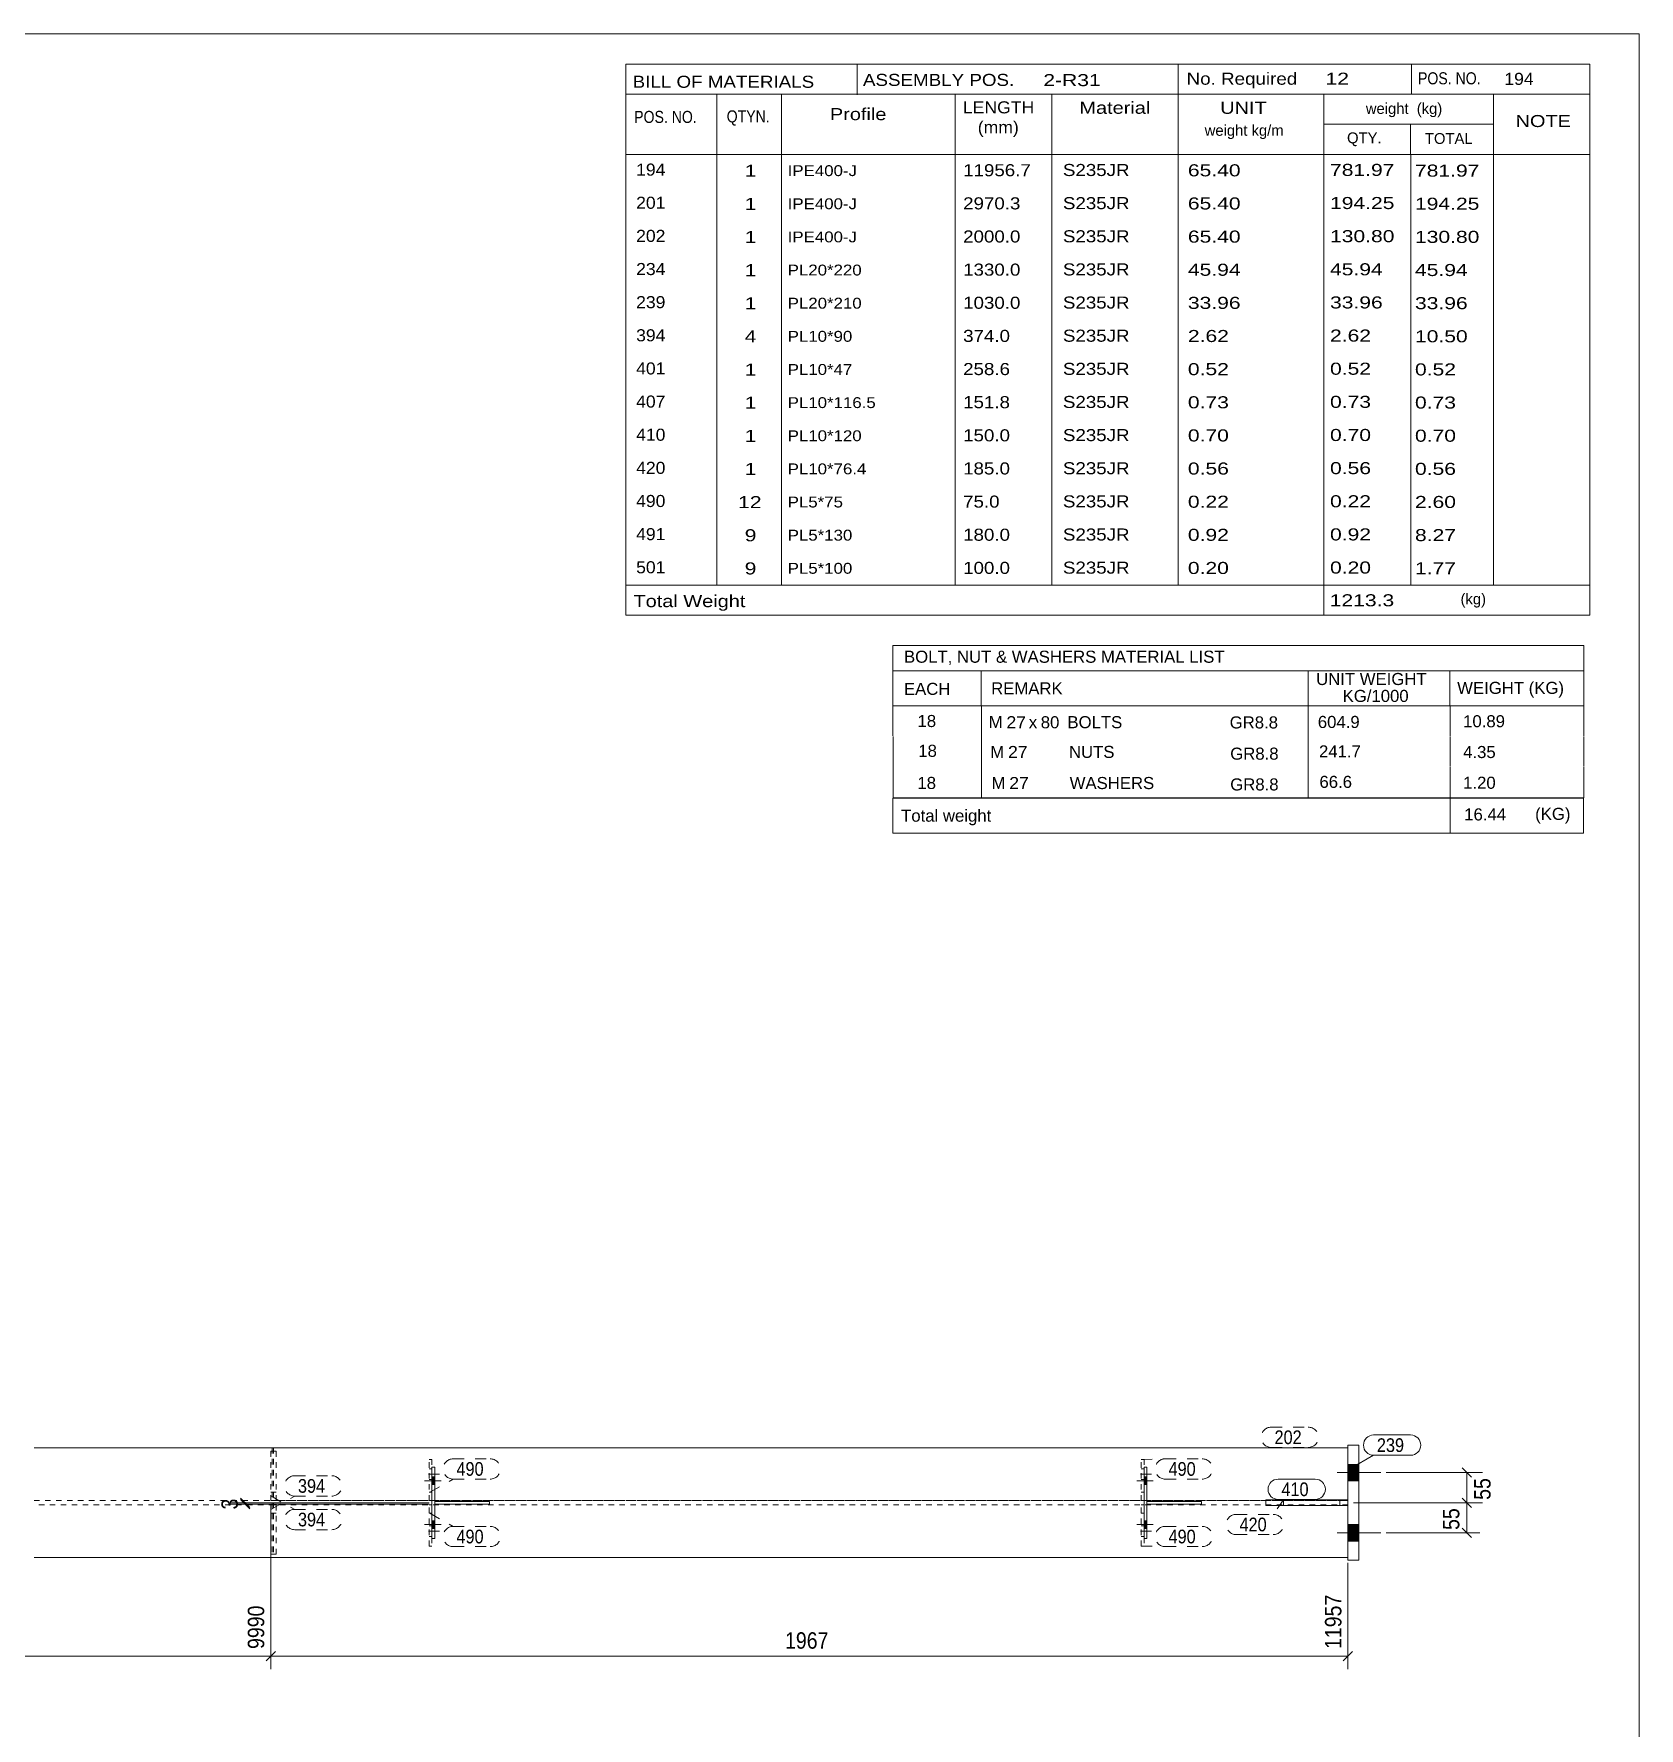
# Model space of a CAD drawing. Header units: millimetres. Extents: x 2 to 1174, y 1 to 825.
# Drawn here: x 880.9 to 1174, y 515.7 to 825 of the extents above; entities that cross this region are included whole.
import ezdxf

# ---------------------------------------------------------------- set-up
doc = ezdxf.new("R2010")
doc.units = ezdxf.units.MM
for name, pattern in [('XKITLINE00', [0]), ('XKITLINE01', [4, 1, -1, 1, -1]), ('XKITLINE02', [4, 2, -2])]:
    doc.linetypes.add(name, pattern=pattern)
for name, color, linetype, lineweight in [('Bolt', 3, 'Continuous', 0), ('Dimensions', 7, 'Continuous', 0), ('DrawingSheet', 5, 'Continuous', 0), ('OtherObjectType', 7, 'Continuous', 0), ('Part', 2, 'Continuous', 0), ('PartMark', 7, 'Continuous', 0)]:
    doc.layers.add(name, color=color, linetype=linetype, lineweight=lineweight)
doc.styles.add('ARIAL', font='ARIAL.TTF')
doc.styles.add('ARIAL_NARROW', font='ARIALN.TTF')

# ---------------------------------------------------------------- blocks, each defined once
blk = doc.blocks.new('*A77')
at = {"layer": 'Bolt', "color": 3, "linetype": 'XKITLINE02', "lineweight": 0}
for p, q in [((954.97, 551.63), (951.97, 551.63)), ((953.62, 552.61), (953.12, 552.61)), ((953.62, 550.65), (953.12, 550.65))]:
    blk.add_line(p, q, dxfattribs=at)
blk = doc.blocks.new('*A78')
at = {"layer": 'Bolt', "color": 3, "linetype": 'XKITLINE02', "lineweight": 0}
for p, q in [((1083.62, 563.01), (1083.12, 563.01)), ((1084.97, 562.03), (1081.97, 562.03)), ((1083.62, 561.05), (1083.12, 561.05))]:
    blk.add_line(p, q, dxfattribs=at)
blk = doc.blocks.new('*A79')
at = {"layer": 'Bolt'}
for points in [[(1083.62, 561.53), (1084.12, 561.53), (1084.12, 560.13), (1083.62, 560.13)], [(1083.62, 561.53), (1084.12, 561.53), (1084.12, 560.13), (1083.62, 560.13)], [(1083.62, 553.53), (1084.12, 553.53), (1084.12, 552.13), (1083.62, 552.13)], [(1083.62, 553.53), (1084.12, 553.53), (1084.12, 552.13), (1083.62, 552.13)]]:
    blk.add_hatch(color=3, dxfattribs=at).paths.add_polyline_path(points, flags=17)
at = {"layer": 'Bolt', "color": 3, "linetype": 'XKITLINE00', "lineweight": 0}
for p, q in [((1085.28, 560.83), (1082.28, 560.83)), ((1085.28, 560.83), (1082.28, 560.83)), ((1084.12, 561.53), (1083.62, 561.53)), ((1084.12, 561.53), (1083.62, 561.53)), ((1084.12, 560.13), (1083.62, 560.13)), ((1084.12, 560.13), (1083.62, 560.13)), ((1085.28, 552.83), (1082.28, 552.83)), ((1085.28, 552.83), (1082.28, 552.83)), ((1084.12, 553.53), (1083.62, 553.53)), ((1084.12, 553.53), (1083.62, 553.53)), ((1084.12, 552.13), (1083.62, 552.13)), ((1084.12, 552.13), (1083.62, 552.13))]:
    blk.add_line(p, q, dxfattribs=at)
blk = doc.blocks.new('*A80')
at = {"layer": 'Bolt', "color": 3, "linetype": 'XKITLINE02', "lineweight": 0}
for p, q in [((1084.97, 551.63), (1081.97, 551.63)), ((1083.62, 552.61), (1083.12, 552.61)), ((1083.62, 550.65), (1083.12, 550.65))]:
    blk.add_line(p, q, dxfattribs=at)
blk = doc.blocks.new('*A82')
at = {"layer": 'Part', "color": 2, "linetype": 'XKITLINE00', "lineweight": 0}
for p, q in [((1120.85, 566.83), (880.99, 566.83)), ((1120.85, 546.83), (880.99, 546.83))]:
    blk.add_line(p, q, dxfattribs=at)
at = {"layer": 'Part', "color": 7, "linetype": 'XKITLINE01', "lineweight": 0}
for p, q in [((1120.85, 566.83), (1120.85, 546.83)), ((880.99, 557.23), (1120.85, 557.23)), ((1120.85, 556.43), (880.99, 556.43))]:
    blk.add_line(p, q, dxfattribs=at)
blk = doc.blocks.new('*A83')
at = {"layer": 'Part', "color": 2, "linetype": 'XKITLINE00', "lineweight": 0}
for p, q in [((1120.85, 557.33), (1105.85, 557.33)), ((1105.85, 557.33), (1105.85, 556.33)), ((1120.85, 556.33), (1120.85, 557.33)), ((1120.85, 556.33), (1105.85, 556.33))]:
    blk.add_line(p, q, dxfattribs=at)
at = {"layer": 'Part', "color": 7, "linetype": 'XKITLINE01', "lineweight": 0}
blk.add_line((1119.35, 556.33), (1119.35, 557.33), dxfattribs=at)
blk = doc.blocks.new('*A84')
at = {"layer": 'Part', "color": 2, "linetype": 'XKITLINE00', "lineweight": 0}
for p, q in [((1120.85, 567.33), (1122.85, 567.33)), ((1120.85, 546.33), (1120.85, 567.33)), ((1122.85, 567.33), (1122.85, 546.33)), ((1122.85, 546.33), (1120.85, 546.33))]:
    blk.add_line(p, q, dxfattribs=at)
blk = doc.blocks.new('*A85')
at = {"layer": 'Part', "color": 7, "linetype": 'XKITLINE01', "lineweight": 0}
for p, q in [((1109.07, 556.33), (1109.07, 557.33)), ((1109.07, 557.33), (1120.85, 557.33)), ((1120.85, 556.33), (1120.85, 557.33)), ((1120.85, 557.33), (1120.85, 556.33)), ((1109.07, 556.33), (1120.85, 556.33))]:
    blk.add_line(p, q, dxfattribs=at)
blk = doc.blocks.new('*A109')
at = {"layer": 'Part', "color": 2, "linetype": 'XKITLINE00', "lineweight": 0}
for p, q in [((954.12, 557.08), (964.12, 557.08)), ((964.12, 556.58), (964.12, 557.08)), ((964.12, 556.58), (954.12, 556.58))]:
    blk.add_line(p, q, dxfattribs=at)
at = {"layer": 'Part', "color": 7, "linetype": 'XKITLINE01', "lineweight": 0}
blk.add_line((954.12, 556.58), (954.12, 557.08), dxfattribs=at)
blk.add_line((954.12, 556.58), (954.12, 557.08), dxfattribs=at)
blk = doc.blocks.new('*A110')
at = {"layer": 'Part', "color": 7, "linetype": 'XKITLINE01', "lineweight": 0}
for p, q in [((953.12, 557.23), (953.12, 564.73)), ((953.12, 564.73), (953.62, 564.73)), ((953.62, 564.73), (953.62, 557.23)), ((953.12, 558.73), (953.62, 558.73)), ((953.62, 557.23), (953.12, 557.23))]:
    blk.add_line(p, q, dxfattribs=at)
blk = doc.blocks.new('*A111')
at = {"layer": 'Part', "color": 2, "linetype": 'XKITLINE00', "lineweight": 0}
for p, q in [((953.62, 550.33), (953.62, 563.33)), ((953.62, 563.33), (954.12, 563.33)), ((954.12, 563.33), (954.12, 550.33)), ((954.12, 550.33), (953.62, 550.33))]:
    blk.add_line(p, q, dxfattribs=at)
blk = doc.blocks.new('*A112')
at = {"layer": 'Part', "color": 7, "linetype": 'XKITLINE01', "lineweight": 0}
for p, q in [((953.12, 548.93), (953.12, 556.43)), ((953.12, 556.43), (953.62, 556.43)), ((953.12, 554.93), (953.62, 554.93)), ((953.62, 556.43), (953.62, 548.93)), ((953.62, 548.93), (953.12, 548.93))]:
    blk.add_line(p, q, dxfattribs=at)
blk = doc.blocks.new('*A113')
at = {"layer": 'Part', "color": 2, "linetype": 'XKITLINE00', "lineweight": 0}
for p, q in [((1084.12, 557.08), (1094.12, 557.08)), ((1094.12, 556.58), (1094.12, 557.08)), ((1094.12, 556.58), (1084.12, 556.58))]:
    blk.add_line(p, q, dxfattribs=at)
at = {"layer": 'Part', "color": 7, "linetype": 'XKITLINE01', "lineweight": 0}
blk.add_line((1084.12, 556.58), (1084.12, 557.08), dxfattribs=at)
blk.add_line((1084.12, 556.58), (1084.12, 557.08), dxfattribs=at)
blk = doc.blocks.new('*A114')
at = {"layer": 'Part', "color": 7, "linetype": 'XKITLINE01', "lineweight": 0}
for p, q in [((1083.12, 557.23), (1083.12, 564.73)), ((1083.12, 564.73), (1083.62, 564.73)), ((1083.62, 564.73), (1083.62, 557.23)), ((1083.12, 558.73), (1083.62, 558.73)), ((1083.62, 557.23), (1083.12, 557.23))]:
    blk.add_line(p, q, dxfattribs=at)
blk = doc.blocks.new('*A115')
at = {"layer": 'Part', "color": 2, "linetype": 'XKITLINE00', "lineweight": 0}
for p, q in [((1083.62, 550.33), (1083.62, 563.33)), ((1083.62, 563.33), (1084.12, 563.33)), ((1084.12, 563.33), (1084.12, 550.33)), ((1084.12, 550.33), (1083.62, 550.33))]:
    blk.add_line(p, q, dxfattribs=at)
blk = doc.blocks.new('*A116')
at = {"layer": 'Part', "color": 7, "linetype": 'XKITLINE01', "lineweight": 0}
for p, q in [((1083.12, 548.93), (1083.12, 556.43)), ((1083.12, 556.43), (1083.62, 556.43)), ((1083.12, 554.93), (1083.62, 554.93)), ((1083.62, 556.43), (1083.62, 548.93)), ((1083.62, 548.93), (1083.12, 548.93))]:
    blk.add_line(p, q, dxfattribs=at)
blk = doc.blocks.new('*A120')
at = {"layer": 'Part', "color": 7, "linetype": 'XKITLINE01', "lineweight": 0}
for p, q in [((924.19, 556.43), (924.19, 547.43)), ((925.19, 556.43), (924.19, 556.43)), ((925.19, 554.93), (924.19, 554.93)), ((925.19, 547.43), (925.19, 556.43)), ((924.19, 547.43), (925.19, 547.43))]:
    blk.add_line(p, q, dxfattribs=at)
blk = doc.blocks.new('*A121')
at = {"layer": 'Part', "color": 7, "linetype": 'XKITLINE01', "lineweight": 0}
for p, q in [((924.19, 566.23), (924.19, 557.23)), ((925.19, 566.23), (924.19, 566.23)), ((925.19, 557.23), (925.19, 566.23)), ((925.19, 558.73), (924.19, 558.73)), ((924.19, 557.23), (925.19, 557.23))]:
    blk.add_line(p, q, dxfattribs=at)
blk = doc.blocks.new('*A122')
at = {"layer": 'Part', "color": 7, "linetype": 'XKITLINE01', "lineweight": 0}
for p, q in [((1120.85, 566.83), (924.44, 566.83)), ((924.44, 566.83), (924.44, 546.83)), ((924.68, 566.83), (924.68, 546.83)), ((1120.85, 546.83), (1120.85, 566.83)), ((1120.85, 557.23), (924.68, 557.23)), ((1119.39, 556.43), (1119.39, 557.23)), ((1120.85, 556.43), (924.68, 556.43)), ((924.44, 546.83), (1120.85, 546.83))]:
    blk.add_line(p, q, dxfattribs=at)
blk = doc.blocks.new('*A135')
at = {"layer": 'Bolt'}
for points in [[(1120.85, 563.83), (1122.85, 563.83), (1122.85, 560.83), (1120.85, 560.83)], [(1120.85, 563.83), (1122.85, 563.83), (1122.85, 560.83), (1120.85, 560.83)], [(1120.85, 563.83), (1122.85, 563.83), (1122.85, 560.83), (1120.85, 560.83)], [(1120.85, 563.83), (1122.85, 563.83), (1122.85, 560.83), (1120.85, 560.83)], [(1120.85, 563.83), (1122.85, 563.83), (1122.85, 560.83), (1120.85, 560.83)], [(1120.85, 563.83), (1122.85, 563.83), (1122.85, 560.83), (1120.85, 560.83)], [(1120.85, 563.83), (1122.85, 563.83), (1122.85, 560.83), (1120.85, 560.83)], [(1120.85, 563.83), (1122.85, 563.83), (1122.85, 560.83), (1120.85, 560.83)], [(1120.85, 552.83), (1122.85, 552.83), (1122.85, 549.83), (1120.85, 549.83)], [(1120.85, 552.83), (1122.85, 552.83), (1122.85, 549.83), (1120.85, 549.83)], [(1120.85, 552.83), (1122.85, 552.83), (1122.85, 549.83), (1120.85, 549.83)], [(1120.85, 552.83), (1122.85, 552.83), (1122.85, 549.83), (1120.85, 549.83)], [(1120.85, 552.83), (1122.85, 552.83), (1122.85, 549.83), (1120.85, 549.83)], [(1120.85, 552.83), (1122.85, 552.83), (1122.85, 549.83), (1120.85, 549.83)], [(1120.85, 552.83), (1122.85, 552.83), (1122.85, 549.83), (1120.85, 549.83)], [(1120.85, 552.83), (1122.85, 552.83), (1122.85, 549.83), (1120.85, 549.83)]]:
    blk.add_hatch(color=3, dxfattribs=at).paths.add_polyline_path(points, flags=17)
at = {"layer": 'Bolt', "color": 3, "linetype": 'XKITLINE00', "lineweight": 0}
for p, q in [((1120.85, 563.83), (1122.85, 563.83)), ((1120.85, 563.83), (1122.85, 563.83)), ((1120.85, 563.83), (1122.85, 563.83)), ((1120.85, 563.83), (1122.85, 563.83)), ((1120.85, 563.83), (1122.85, 563.83)), ((1120.85, 563.83), (1122.85, 563.83)), ((1120.85, 563.83), (1122.85, 563.83)), ((1120.85, 563.83), (1122.85, 563.83)), ((1118.85, 562.33), (1126.85, 562.33)), ((1118.85, 562.33), (1126.85, 562.33)), ((1118.85, 562.33), (1126.85, 562.33)), ((1118.85, 562.33), (1126.85, 562.33)), ((1118.85, 562.33), (1126.85, 562.33)), ((1118.85, 562.33), (1126.85, 562.33)), ((1118.85, 562.33), (1126.85, 562.33)), ((1118.85, 562.33), (1126.85, 562.33)), ((1120.85, 560.83), (1122.85, 560.83)), ((1120.85, 560.83), (1122.85, 560.83)), ((1120.85, 560.83), (1122.85, 560.83)), ((1120.85, 560.83), (1122.85, 560.83)), ((1120.85, 560.83), (1122.85, 560.83)), ((1120.85, 560.83), (1122.85, 560.83)), ((1120.85, 560.83), (1122.85, 560.83)), ((1120.85, 560.83), (1122.85, 560.83)), ((1118.85, 551.33), (1126.85, 551.33)), ((1118.85, 551.33), (1126.85, 551.33)), ((1118.85, 551.33), (1126.85, 551.33)), ((1118.85, 551.33), (1126.85, 551.33)), ((1118.85, 551.33), (1126.85, 551.33)), ((1118.85, 551.33), (1126.85, 551.33)), ((1118.85, 551.33), (1126.85, 551.33)), ((1118.85, 551.33), (1126.85, 551.33)), ((1120.85, 552.83), (1122.85, 552.83)), ((1120.85, 552.83), (1122.85, 552.83)), ((1120.85, 552.83), (1122.85, 552.83)), ((1120.85, 552.83), (1122.85, 552.83)), ((1120.85, 552.83), (1122.85, 552.83)), ((1120.85, 552.83), (1122.85, 552.83)), ((1120.85, 552.83), (1122.85, 552.83)), ((1120.85, 552.83), (1122.85, 552.83)), ((1120.85, 549.83), (1122.85, 549.83)), ((1120.85, 549.83), (1122.85, 549.83)), ((1120.85, 549.83), (1122.85, 549.83)), ((1120.85, 549.83), (1122.85, 549.83)), ((1120.85, 549.83), (1122.85, 549.83)), ((1120.85, 549.83), (1122.85, 549.83)), ((1120.85, 549.83), (1122.85, 549.83)), ((1120.85, 549.83), (1122.85, 549.83))]:
    blk.add_line(p, q, dxfattribs=at)
blk = doc.blocks.new('*A141')
at = {"layer": 'Bolt', "color": 3, "linetype": 'XKITLINE02', "lineweight": 0}
for p, q in [((953.62, 563.01), (953.12, 563.01)), ((954.97, 562.03), (951.97, 562.03)), ((953.62, 561.05), (953.12, 561.05))]:
    blk.add_line(p, q, dxfattribs=at)
blk = doc.blocks.new('*A142')
at = {"layer": 'Bolt'}
for points in [[(953.62, 561.53), (954.12, 561.53), (954.12, 560.13), (953.62, 560.13)], [(953.62, 561.53), (954.12, 561.53), (954.12, 560.13), (953.62, 560.13)], [(953.62, 553.53), (954.12, 553.53), (954.12, 552.13), (953.62, 552.13)], [(953.62, 553.53), (954.12, 553.53), (954.12, 552.13), (953.62, 552.13)]]:
    blk.add_hatch(color=3, dxfattribs=at).paths.add_polyline_path(points, flags=17)
at = {"layer": 'Bolt', "color": 3, "linetype": 'XKITLINE00', "lineweight": 0}
for p, q in [((955.28, 560.83), (952.28, 560.83)), ((955.28, 560.83), (952.28, 560.83)), ((954.12, 561.53), (953.62, 561.53)), ((954.12, 561.53), (953.62, 561.53)), ((954.12, 560.13), (953.62, 560.13)), ((954.12, 560.13), (953.62, 560.13)), ((955.28, 552.83), (952.28, 552.83)), ((955.28, 552.83), (952.28, 552.83)), ((954.12, 553.53), (953.62, 553.53)), ((954.12, 553.53), (953.62, 553.53)), ((954.12, 552.13), (953.62, 552.13)), ((954.12, 552.13), (953.62, 552.13))]:
    blk.add_line(p, q, dxfattribs=at)
blk = doc.blocks.new('*A197')
at = {"layer": 'DrawingSheet', "color": 5, "linetype": 'XKITLINE00', "lineweight": 0}
for p, q in [((1174, 825), (5, 825)), ((1174, 5), (1174, 825))]:
    blk.add_line(p, q, dxfattribs=at)
blk = doc.blocks.new('*A198')
at = {"layer": 'OtherObjectType', "color": 7, "linetype": 'XKITLINE00', "lineweight": 0}
for p, q in [((1037.76, 713.35), (1037.75, 702.35)), ((1037.76, 713.35), (1163.88, 713.35)), ((1163.88, 713.35), (1163.88, 702.35)), ((1037.75, 708.7), (1163.88, 708.7)), ((1053.87, 708.71), (1053.87, 702.35)), ((1113.57, 708.71), (1113.57, 702.35)), ((1139.47, 708.69), (1139.47, 702.35)), ((1037.76, 702.32), (1037.76, 696.82)), ((1037.77, 702.35), (1163.88, 702.35)), ((1053.92, 702.35), (1053.92, 696.73)), ((1113.57, 702.35), (1113.57, 696.73)), ((1139.5, 702.35), (1139.5, 696.85)), ((1163.88, 702.35), (1163.88, 696.85)), ((1037.79, 696.73), (1037.79, 691.12)), ((1053.95, 696.73), (1053.95, 691.11)), ((1113.57, 696.73), (1113.57, 691.11)), ((1139.5, 696.73), (1139.5, 691.23)), ((1163.88, 696.73), (1163.88, 691.23)), ((1037.79, 691.1), (1037.79, 685.53)), ((1053.95, 691.11), (1053.95, 685.49)), ((1113.57, 691.11), (1113.57, 685.49)), ((1139.5, 691.11), (1139.5, 685.5)), ((1163.88, 691.11), (1163.88, 685.5)), ((1163.88, 685.5), (1037.75, 685.53)), ((1037.78, 685.49), (1037.78, 679.09)), ((1037.85, 685.49), (1163.87, 685.49)), ((1139.5, 685.46), (1139.5, 679.04)), ((1163.87, 685.46), (1163.87, 679.05)), ((1037.77, 679.05), (1163.87, 679.05))]:
    blk.add_line(p, q, dxfattribs=at)
at = {"layer": 'OtherObjectType', "color": 7, "style": 'ARIAL_NARROW'}
for s, width, p in [('BOLT, NUT & WASHERS MATERIAL LIST', 1.211571, (1039.79, 710.19)), ('UNIT WEIGHT', 1.211571, (1115.03, 706.12)), ('EACH', 1.211571, (1039.78, 704.32)), ('REMARK', 1.211571, (1055.7, 704.41)), (' KG/1000', 1.211571, (1119.02, 703.03)), ('WEIGHT (KG)', 1.211571, (1140.78, 704.5)), ('18', 1.211571, (1042.26, 698.45)), ('M', 1.211571, (1055.26, 698.25)), ('27', 1.275, (1058.5, 698.23)), ('x', 1.211571, (1062.58, 698.23)), ('80', 1.211571, (1064.76, 698.22)), ('BOLTS', 1.211571, (1069.63, 698.24)), ('GR8.8', 1.211571, (1099.25, 698.19)), ('604.9', 1.211571, (1115.34, 698.28)), ('10.89', 1.211571, (1141.87, 698.41)), ('18', 1.211571, (1042.4, 693.01)), ('M', 1.211571, (1055.54, 692.81)), ('27', 1.275, (1058.78, 692.79)), ('NUTS', 1.211571, (1069.91, 692.81)), ('GR8.8', 1.211571, (1099.35, 692.49)), ('241.7', 1.211571, (1115.56, 692.9)), ('4.35', 1.211571, (1141.87, 692.79)), ('18', 1.211571, (1042.24, 687.14)), ('M', 1.211571, (1055.76, 687.14)), ('27', 1.275, (1059, 687.12)), ('WASHERS', 1.211571, (1070.04, 687.13)), ('GR8.8', 1.211571, (1099.35, 686.87)), ('66.6', 1.211571, (1115.64, 687.34)), ('1.20', 1.211571, (1141.87, 687.18)), ('16.44', 1.211571, (1142.07, 681.4)), ('(KG)', 1.211571, (1155.02, 681.5)), ('Total weight', 1.211571, (1039.26, 681.17))]:
    blk.add_text(s, height=2.2, dxfattribs=dict(at, width=width)).set_placement(p)
blk = doc.blocks.new('*A203')
at = {"layer": 'OtherObjectType', "color": 7, "linetype": 'XKITLINE00', "lineweight": 0}
for p, q in [((988.98, 819.5), (1164.98, 819.5)), ((988.98, 819.5), (988.98, 808.5)), ((1031.26, 819.42), (1031.26, 813.87)), ((1089.85, 814), (1089.85, 819.5)), ((1132.43, 813.96), (1132.43, 819.42)), ((1164.98, 814), (1164.98, 819.5)), ((988.98, 814), (1164.98, 814)), ((1005.64, 814), (1005.64, 803)), ((1017.4, 813.98), (1017.4, 803.03)), ((1049.12, 813.99), (1049.13, 803)), ((1066.78, 813.98), (1066.78, 803)), ((1089.85, 813.98), (1089.85, 803)), ((1116.43, 814), (1116.43, 803)), ((1147.42, 814), (1147.42, 803)), ((1164.98, 814), (1164.98, 808.5)), ((988.98, 808.5), (988.98, 803)), ((1116.45, 808.52), (1147.45, 808.52)), ((1132.28, 808.52), (1132.28, 803)), ((1164.98, 808.5), (1164.98, 803)), ((988.98, 803), (1164.98, 803)), ((988.98, 803), (988.98, 796.95)), ((1005.63, 803), (1005.63, 796.95)), ((1017.44, 802.99), (1017.44, 796.95)), ((1049.12, 803), (1049.11, 796.95)), ((1066.79, 803), (1066.79, 796.95)), ((1089.87, 803), (1089.87, 796.95)), ((1116.44, 803), (1116.44, 796.95)), ((1132.33, 802.95), (1132.33, 796.95)), ((1147.43, 803), (1147.43, 796.95)), ((1164.98, 803), (1164.98, 796.95)), ((988.98, 796.95), (988.98, 790.9)), ((1005.63, 796.95), (1005.63, 790.9)), ((1017.44, 796.94), (1017.44, 790.9)), ((1049.12, 796.95), (1049.11, 790.9)), ((1066.79, 796.95), (1066.79, 790.9)), ((1089.87, 796.95), (1089.87, 790.9)), ((1116.44, 796.95), (1116.44, 790.9)), ((1132.33, 796.9), (1132.33, 790.9)), ((1147.43, 796.95), (1147.43, 790.9)), ((1164.98, 796.95), (1164.98, 790.9)), ((988.98, 790.9), (988.98, 784.85)), ((1005.63, 790.9), (1005.63, 784.85)), ((1017.44, 790.89), (1017.44, 784.85)), ((1049.12, 790.9), (1049.11, 784.85)), ((1066.79, 790.9), (1066.79, 784.85)), ((1089.87, 790.9), (1089.87, 784.85)), ((1116.44, 790.9), (1116.44, 784.85)), ((1132.33, 790.85), (1132.33, 784.85)), ((1147.43, 790.9), (1147.43, 784.85)), ((1164.98, 790.9), (1164.98, 784.85)), ((988.98, 784.85), (988.98, 778.8)), ((1005.63, 784.85), (1005.63, 778.8)), ((1017.44, 784.84), (1017.44, 778.8)), ((1049.12, 784.85), (1049.11, 778.8)), ((1066.79, 784.85), (1066.79, 778.8)), ((1089.87, 784.85), (1089.87, 778.8)), ((1116.44, 784.85), (1116.44, 778.8)), ((1132.33, 784.8), (1132.33, 778.8)), ((1147.43, 784.85), (1147.43, 778.8)), ((1164.98, 784.85), (1164.98, 778.8)), ((988.98, 778.8), (988.98, 772.75)), ((1005.63, 778.8), (1005.63, 772.75)), ((1017.44, 778.79), (1017.44, 772.75)), ((1049.12, 778.8), (1049.11, 772.75)), ((1066.79, 778.8), (1066.79, 772.75)), ((1089.87, 778.8), (1089.87, 772.75)), ((1116.44, 778.8), (1116.44, 772.75)), ((1132.33, 778.75), (1132.33, 772.75)), ((1147.43, 778.8), (1147.43, 772.75)), ((1164.98, 778.8), (1164.98, 772.75)), ((988.98, 772.75), (988.98, 766.7)), ((1005.63, 772.75), (1005.63, 766.7)), ((1017.44, 772.74), (1017.44, 766.7)), ((1049.12, 772.75), (1049.11, 766.7)), ((1066.79, 772.75), (1066.79, 766.7)), ((1089.87, 772.75), (1089.87, 766.7)), ((1116.44, 772.75), (1116.44, 766.7)), ((1132.33, 772.7), (1132.33, 766.7)), ((1147.43, 772.75), (1147.43, 766.7)), ((1164.98, 772.75), (1164.98, 766.7)), ((988.98, 766.7), (988.98, 760.65)), ((1005.63, 766.7), (1005.63, 760.65)), ((1017.44, 766.69), (1017.44, 760.65)), ((1049.12, 766.7), (1049.11, 760.65)), ((1066.79, 766.7), (1066.79, 760.65)), ((1089.87, 766.7), (1089.87, 760.65)), ((1116.44, 766.7), (1116.44, 760.65)), ((1132.33, 766.65), (1132.33, 760.65)), ((1147.43, 766.7), (1147.43, 760.65)), ((1164.98, 766.7), (1164.98, 760.65)), ((988.98, 760.65), (988.98, 754.6)), ((1005.63, 760.65), (1005.63, 754.6)), ((1017.44, 760.64), (1017.44, 754.6)), ((1049.12, 760.65), (1049.11, 754.6)), ((1066.79, 760.65), (1066.79, 754.6)), ((1089.87, 760.65), (1089.87, 754.6)), ((1116.44, 760.65), (1116.44, 754.6)), ((1132.33, 760.6), (1132.33, 754.6)), ((1147.43, 760.65), (1147.43, 754.6)), ((1164.98, 760.65), (1164.98, 754.6)), ((988.98, 754.6), (988.98, 748.55)), ((1005.63, 754.6), (1005.63, 748.55)), ((1017.44, 754.59), (1017.44, 748.55)), ((1049.12, 754.6), (1049.11, 748.55)), ((1066.79, 754.6), (1066.79, 748.55)), ((1089.87, 754.6), (1089.87, 748.55)), ((1116.44, 754.6), (1116.44, 748.55)), ((1132.33, 754.55), (1132.33, 748.55)), ((1147.43, 754.6), (1147.43, 748.55)), ((1164.98, 754.6), (1164.98, 748.55)), ((988.98, 748.55), (988.98, 742.5)), ((1005.63, 748.55), (1005.63, 742.5)), ((1066.79, 748.55), (1066.79, 742.5)), ((1089.87, 748.55), (1089.87, 742.5)), ((1116.44, 748.55), (1116.44, 742.5)), ((1147.43, 748.55), (1147.43, 742.5)), ((1164.98, 748.55), (1164.98, 742.5)), ((1017.44, 748.54), (1017.44, 742.5)), ((1049.12, 748.55), (1049.11, 742.5)), ((1132.33, 748.5), (1132.33, 742.5)), ((988.98, 742.5), (988.98, 736.45)), ((1005.63, 742.5), (1005.63, 736.45)), ((1017.44, 742.49), (1017.44, 736.45)), ((1049.12, 742.5), (1049.11, 736.45)), ((1066.79, 742.5), (1066.79, 736.45)), ((1089.87, 742.5), (1089.87, 736.45)), ((1116.44, 742.5), (1116.44, 736.45)), ((1132.33, 742.45), (1132.33, 736.45)), ((1147.43, 742.5), (1147.43, 736.45)), ((1164.98, 742.5), (1164.98, 736.45)), ((988.98, 736.45), (988.98, 730.4)), ((1005.63, 736.45), (1005.63, 730.4)), ((1017.44, 736.44), (1017.44, 730.4)), ((1049.12, 736.45), (1049.11, 730.4)), ((1066.79, 736.45), (1066.79, 730.4)), ((1089.87, 736.45), (1089.87, 730.4)), ((1116.44, 736.45), (1116.44, 730.4)), ((1132.33, 736.4), (1132.33, 730.4)), ((1147.43, 736.45), (1147.43, 730.4)), ((1164.98, 736.45), (1164.98, 730.4)), ((988.98, 730.4), (988.98, 724.35)), ((1005.63, 730.4), (1005.63, 724.35)), ((1017.44, 730.39), (1017.44, 724.35)), ((1049.12, 730.4), (1049.11, 724.35)), ((1066.79, 730.4), (1066.79, 724.35)), ((1089.87, 730.4), (1089.87, 724.35)), ((1116.44, 730.4), (1116.44, 724.35)), ((1132.33, 730.35), (1132.33, 724.35)), ((1147.43, 730.4), (1147.43, 724.35)), ((1164.98, 730.4), (1164.98, 724.35)), ((988.98, 724.35), (1164.98, 724.35)), ((988.98, 724.35), (988.98, 718.85)), ((1116.44, 724.35), (1116.44, 718.85)), ((1164.98, 724.35), (1164.98, 718.85)), ((988.98, 718.85), (1164.98, 718.85))]:
    blk.add_line(p, q, dxfattribs=at)
at = {"layer": 'OtherObjectType', "color": 7, "style": 'ARIAL_NARROW'}
for s, height, width, p in [('BILL OF MATERIALS', 2.2, 1.36, (990.25, 815.16)), ('ASSEMBLY POS.', 2.2, 1.36, (1032.3, 815.5)), ('2-R31', 2.2, 1.525501, (1065.23, 815.46)), ('No. Required', 2.2, 1.36, (1091.39, 815.72)), ('12', 2.2, 1.525501, (1116.75, 815.72)), ('POS. NO.', 2.2, 1.02, (1133.63, 815.79)), ('194', 2.2, 1.270501, (1149.4, 815.69)), ('POS. NO.', 2.2, 1.02, (990.53, 808.74)), ('QTYN.', 2.2, 1.02, (1007.42, 808.84)), ('Profile', 2.2, 1.445, (1026.26, 809.25)), ('LENGTH', 2.2, 1.275, (1050.54, 810.49)), ('Material', 2.2, 1.445, (1071.81, 810.41)), ('UNIT', 2.2, 1.445, (1097.52, 810.4)), ('weight  (kg)', 1.98, 1.19, (1124.11, 810.39)), ('(mm)', 2.2, 1.275, (1053.26, 806.86)), ('weight kg/m', 1.98, 1.19, (1094.69, 806.4)), ('NOTE', 2.2, 1.445, (1151.44, 807.99)), ('QTY.', 1.98, 1.19, (1120.68, 805.03)), ('TOTAL', 1.98, 1.19, (1134.9, 804.91)), ('194', 2.2, 1.270501, (990.89, 799.12)), ('11956.7', 2.2, 1.355501, (1050.59, 799.01)), ('S235JR', 2.2, 1.355501, (1068.81, 799.05)), ('65.40', 2.2, 1.525501, (1091.62, 798.99)), ('781.97', 2.2, 1.525501, (1117.57, 799.07)), ('781.97', 2.2, 1.525501, (1133.08, 798.94)), ('1', 2.2, 1.525501, (1010.71, 798.91)), ('IPE400-J', 1.98, 1.355501, (1018.56, 799.04)), ('201', 2.2, 1.270501, (990.89, 793.07)), ('1', 2.2, 1.525501, (1010.71, 792.86)), ('IPE400-J', 1.98, 1.355501, (1018.56, 792.99)), ('2970.3', 2.2, 1.355501, (1050.59, 792.96)), ('S235JR', 2.2, 1.355501, (1068.81, 793)), ('65.40', 2.2, 1.525501, (1091.62, 792.94)), ('194.25', 2.2, 1.525501, (1117.57, 793.02)), ('194.25', 2.2, 1.525501, (1133.08, 792.89)), ('202', 2.2, 1.270501, (990.89, 787.02)), ('1', 2.2, 1.525501, (1010.71, 786.81)), ('IPE400-J', 1.98, 1.355501, (1018.56, 786.94)), ('2000.0', 2.2, 1.355501, (1050.59, 786.91)), ('S235JR', 2.2, 1.355501, (1068.81, 786.95)), ('65.40', 2.2, 1.525501, (1091.62, 786.89)), ('130.80', 2.2, 1.525501, (1117.57, 786.97)), ('130.80', 2.2, 1.525501, (1133.08, 786.84)), ('234', 2.2, 1.270501, (990.89, 780.97)), ('1', 2.2, 1.525501, (1010.71, 780.76)), ('PL20*220', 1.98, 1.355501, (1018.56, 780.89)), ('1330.0', 2.2, 1.355501, (1050.59, 780.86)), ('S235JR', 2.2, 1.355501, (1068.81, 780.9)), ('45.94', 2.2, 1.525501, (1091.62, 780.84)), ('45.94', 2.2, 1.525501, (1117.57, 780.92)), ('45.94', 2.2, 1.525501, (1133.08, 780.79)), ('239', 2.2, 1.270501, (990.89, 774.92)), ('1', 2.2, 1.525501, (1010.71, 774.71)), ('PL20*210', 1.98, 1.355501, (1018.56, 774.84)), ('1030.0', 2.2, 1.355501, (1050.59, 774.81)), ('S235JR', 2.2, 1.355501, (1068.81, 774.85)), ('33.96', 2.2, 1.525501, (1091.62, 774.79)), ('33.96', 2.2, 1.525501, (1117.57, 774.87)), ('33.96', 2.2, 1.525501, (1133.08, 774.74)), ('394', 2.2, 1.270501, (990.89, 768.87)), ('4', 2.2, 1.525501, (1010.71, 768.66)), ('PL10*90', 1.98, 1.355501, (1018.56, 768.79)), ('374.0', 2.2, 1.355501, (1050.59, 768.76)), ('S235JR', 2.2, 1.355501, (1068.81, 768.8)), ('2.62', 2.2, 1.525501, (1091.62, 768.74)), ('2.62', 2.2, 1.525501, (1117.57, 768.82)), ('10.50', 2.2, 1.525501, (1133.08, 768.69)), ('401', 2.2, 1.270501, (990.89, 762.82)), ('1', 2.2, 1.525501, (1010.71, 762.61)), ('PL10*47', 1.98, 1.355501, (1018.56, 762.74)), ('258.6', 2.2, 1.355501, (1050.59, 762.71)), ('S235JR', 2.2, 1.355501, (1068.81, 762.75)), ('0.52', 2.2, 1.525501, (1091.62, 762.69)), ('0.52', 2.2, 1.525501, (1117.57, 762.77)), ('0.52', 2.2, 1.525501, (1133.08, 762.64)), ('407', 2.2, 1.270501, (990.89, 756.77)), ('1', 2.2, 1.525501, (1010.71, 756.56)), ('PL10*116.5', 1.98, 1.355501, (1018.56, 756.69)), ('151.8', 2.2, 1.355501, (1050.59, 756.66)), ('S235JR', 2.2, 1.355501, (1068.81, 756.7)), ('0.73', 2.2, 1.525501, (1091.62, 756.64)), ('0.73', 2.2, 1.525501, (1117.57, 756.72)), ('0.73', 2.2, 1.525501, (1133.08, 756.59)), ('410', 2.2, 1.270501, (990.89, 750.72)), ('1', 2.2, 1.525501, (1010.71, 750.51)), ('PL10*120', 1.98, 1.355501, (1018.56, 750.64)), ('150.0', 2.2, 1.355501, (1050.59, 750.61)), ('S235JR', 2.2, 1.355501, (1068.81, 750.65)), ('0.70', 2.2, 1.525501, (1091.62, 750.59)), ('0.70', 2.2, 1.525501, (1117.57, 750.67)), ('0.70', 2.2, 1.525501, (1133.08, 750.54)), ('420', 2.2, 1.270501, (990.89, 744.67)), ('1', 2.2, 1.525501, (1010.71, 744.46)), ('PL10*76.4', 1.98, 1.355501, (1018.56, 744.59)), ('185.0', 2.2, 1.355501, (1050.59, 744.56)), ('S235JR', 2.2, 1.355501, (1068.81, 744.6)), ('0.56', 2.2, 1.525501, (1091.62, 744.54)), ('0.56', 2.2, 1.525501, (1117.57, 744.62)), ('0.56', 2.2, 1.525501, (1133.08, 744.49)), ('490', 2.2, 1.270501, (990.89, 738.62)), ('12', 2.2, 1.525501, (1009.51, 738.41)), ('PL5*75', 1.98, 1.355501, (1018.56, 738.54)), ('75.0', 2.2, 1.355501, (1050.59, 738.51)), ('S235JR', 2.2, 1.355501, (1068.81, 738.55)), ('0.22', 2.2, 1.525501, (1091.62, 738.49)), ('0.22', 2.2, 1.525501, (1117.57, 738.57)), ('2.60', 2.2, 1.525501, (1133.08, 738.44)), ('491', 2.2, 1.270501, (990.89, 732.57)), ('9', 2.2, 1.525501, (1010.71, 732.36)), ('PL5*130', 1.98, 1.355501, (1018.56, 732.49)), ('180.0', 2.2, 1.355501, (1050.59, 732.46)), ('S235JR', 2.2, 1.355501, (1068.81, 732.5)), ('0.92', 2.2, 1.525501, (1091.62, 732.44)), ('0.92', 2.2, 1.525501, (1117.57, 732.52)), ('8.27', 2.2, 1.525501, (1133.08, 732.39)), ('501', 2.2, 1.270501, (990.89, 726.52)), ('9', 2.2, 1.525501, (1010.71, 726.31)), ('PL5*100', 1.98, 1.355501, (1018.56, 726.44)), ('100.0', 2.2, 1.355501, (1050.59, 726.41)), ('S235JR', 2.2, 1.355501, (1068.81, 726.45)), ('0.20', 2.2, 1.525501, (1091.62, 726.39)), ('0.20', 2.2, 1.525501, (1117.57, 726.47)), ('1.77', 2.2, 1.525501, (1133.08, 726.34)), ('Total Weight', 2.2, 1.445, (990.4, 720.34)), ('1213.3', 2.2, 1.525501, (1117.52, 720.49)), ('(kg)', 1.98, 1.19, (1141.4, 720.86))]:
    blk.add_text(s, height=height, dxfattribs=dict(at, width=width)).set_placement(p)
blk = doc.blocks.new('*A286')
at = {"layer": 'Dimensions', "color": 7, "linetype": 'XKITLINE00', "lineweight": 0}
for p, q in [((397.22, 556.23), (397.22, 526.43)), ((924.19, 556.23), (924.19, 526.43)), ((398.07, 529.68), (396.38, 527.98)), ((925.04, 529.68), (923.34, 527.98)), ((397.22, 528.83), (924.19, 528.83))]:
    blk.add_line(p, q, dxfattribs=at)
at = {"layer": 'Dimensions', "color": 3}
for p in [(397.22, 528.83), (924.19, 528.83)]:
    blk.add_point(p, dxfattribs=at)
at = {"layer": 'Dimensions', "color": 3, "style": 'ARIAL', "width": 0.85}
blk.add_text('9990', height=3, rotation=90.0002, dxfattribs=at).set_placement((922.99, 530.13))
blk.add_text('6580', height=3, dxfattribs=at).set_placement((656.26, 530.18))
blk = doc.blocks.new('*A307')
at = {"layer": 'Dimensions', "color": 7, "linetype": 'XKITLINE00', "lineweight": 0}
for p, q in [((1121.85, 556.83), (1144.93, 556.83)), ((1141.69, 557.68), (1143.38, 555.98)), ((1142.53, 551.33), (1142.53, 556.83)), ((1127.85, 551.33), (1144.93, 551.33)), ((1141.69, 552.18), (1143.38, 550.48))]:
    blk.add_line(p, q, dxfattribs=at)
at = {"layer": 'Dimensions', "color": 3}
for p in [(1142.53, 556.83), (1142.53, 551.33)]:
    blk.add_point(p, dxfattribs=at)
at = {"layer": 'Dimensions', "color": 3, "style": 'ARIAL', "width": 0.85}
blk.add_text('55', height=3, rotation=90.0002, dxfattribs=at).set_placement((1141.18, 551.86))
blk = doc.blocks.new('*A308')
at = {"layer": 'Dimensions', "color": 7, "linetype": 'XKITLINE00', "lineweight": 0}
for p, q in [((1141.69, 563.18), (1143.38, 561.48)), ((1127.85, 562.33), (1145.38, 562.33)), ((1142.53, 556.83), (1142.53, 562.33)), ((1121.85, 556.83), (1145.38, 556.83)), ((1141.69, 557.68), (1143.38, 555.98))]:
    blk.add_line(p, q, dxfattribs=at)
at = {"layer": 'Dimensions', "color": 3}
for p in [(1142.53, 562.33), (1142.53, 556.83)]:
    blk.add_point(p, dxfattribs=at)
at = {"layer": 'Dimensions', "color": 3, "style": 'ARIAL', "width": 0.85}
blk.add_text('55', height=3, rotation=90.0002, dxfattribs=at).set_placement((1146.88, 557.36))
blk = doc.blocks.new('*A312')
at = {"layer": 'Dimensions', "color": 7, "linetype": 'XKITLINE00', "lineweight": 0}
for p, q in [((953.12, 556.83), (916.67, 556.83)), ((918.67, 557.68), (920.37, 555.98)), ((918.67, 557.43), (920.37, 555.73)), ((919.52, 556.58), (919.52, 556.83)), ((953.12, 556.58), (916.67, 556.58))]:
    blk.add_line(p, q, dxfattribs=at)
at = {"layer": 'Dimensions', "color": 3}
for p in [(919.52, 556.83), (919.52, 556.58)]:
    blk.add_point(p, dxfattribs=at)
at = {"layer": 'Dimensions', "color": 3, "style": 'ARIAL', "width": 0.85}
blk.add_text('3', height=3, rotation=90.0002, dxfattribs=at).set_placement((918.17, 555.59))
blk = doc.blocks.new('*A313')
at = {"layer": 'Dimensions', "color": 7, "linetype": 'XKITLINE00', "lineweight": 0}
for p, q in [((924.19, 556.23), (924.19, 526.43)), ((1120.85, 545.83), (1120.85, 526.43)), ((925.04, 529.68), (923.34, 527.98)), ((1121.7, 529.68), (1120, 527.98)), ((924.19, 528.83), (1120.85, 528.83))]:
    blk.add_line(p, q, dxfattribs=at)
at = {"layer": 'Dimensions', "color": 3}
for p in [(924.19, 528.83), (1120.85, 528.83)]:
    blk.add_point(p, dxfattribs=at)
at = {"layer": 'Dimensions', "color": 3, "style": 'ARIAL', "width": 0.85}
blk.add_text('11957', height=3, rotation=90.0002, dxfattribs=at).set_placement((1119.65, 530.13))
blk.add_text('1967', height=3, dxfattribs=at).set_placement((1018.07, 530.18))
blk = doc.blocks.new('*A314')
at = {"layer": 'PartMark', "color": 7, "linetype": 'XKITLINE02', "lineweight": 0}
for p, q in [((1106.84, 570.63), (1113.6, 570.63)), ((1106.84, 566.93), (1113.6, 566.93))]:
    blk.add_line(p, q, dxfattribs=at)
for centre, start, end in [((1106.84, 568.78), 90, 270), ((1113.6, 568.78), 270, 90)]:
    blk.add_arc(centre, 1.85, start, end, dxfattribs=at)
at = {"layer": 'PartMark', "color": 3, "style": 'ARIAL', "width": 0.85}
blk.add_text('202', height=2.5, dxfattribs=at).set_placement((1107.44, 567.53))
blk = doc.blocks.new('*A315')
at = {"layer": 'PartMark', "color": 7, "linetype": 'XKITLINE02', "lineweight": 0}
for p, q in [((924.31, 558.01), (928.55, 555.61)), ((928.55, 555.61), (935.32, 555.61)), ((928.55, 551.91), (935.32, 551.91))]:
    blk.add_line(p, q, dxfattribs=at)
for centre, start, end in [((928.55, 553.76), 90, 270), ((935.32, 553.76), 270, 90)]:
    blk.add_arc(centre, 1.85, start, end, dxfattribs=at)
at = {"layer": 'PartMark', "color": 3, "style": 'ARIAL', "width": 0.85}
blk.add_text('394', height=2.5, dxfattribs=at).set_placement((929.15, 552.51))
blk = doc.blocks.new('*A316')
at = {"layer": 'PartMark', "color": 7, "linetype": 'XKITLINE02', "lineweight": 0}
for p, q in [((928.55, 561.75), (935.32, 561.75)), ((924.31, 555.66), (928.55, 558.05)), ((928.55, 558.05), (935.32, 558.05))]:
    blk.add_line(p, q, dxfattribs=at)
for centre, start, end in [((928.55, 559.9), 90, 270), ((935.32, 559.9), 270, 90)]:
    blk.add_arc(centre, 1.85, start, end, dxfattribs=at)
at = {"layer": 'PartMark', "color": 3, "style": 'ARIAL', "width": 0.85}
blk.add_text('394', height=2.5, dxfattribs=at).set_placement((929.15, 558.65))
blk = doc.blocks.new('*A317')
at = {"layer": 'PartMark', "color": 7, "linetype": 'XKITLINE02', "lineweight": 0}
for p, q in [((1087.49, 552.51), (1094.25, 552.51)), ((1083.12, 548.93), (1087.49, 548.81)), ((1087.49, 548.81), (1094.25, 548.81))]:
    blk.add_line(p, q, dxfattribs=at)
for centre, start, end in [((1087.49, 550.66), 90, 270), ((1094.25, 550.66), 270, 90)]:
    blk.add_arc(centre, 1.85, start, end, dxfattribs=at)
at = {"layer": 'PartMark', "color": 3, "style": 'ARIAL', "width": 0.85}
blk.add_text('490', height=2.5, dxfattribs=at).set_placement((1088.09, 549.41))
blk = doc.blocks.new('*A318')
at = {"layer": 'PartMark', "color": 7, "linetype": 'XKITLINE02', "lineweight": 0}
for p, q in [((1083.12, 564.73), (1087.49, 564.85)), ((1087.49, 564.85), (1094.25, 564.85)), ((1087.49, 561.15), (1094.25, 561.15))]:
    blk.add_line(p, q, dxfattribs=at)
for centre, start, end in [((1087.49, 563), 90, 270), ((1094.25, 563), 270, 90)]:
    blk.add_arc(centre, 1.85, start, end, dxfattribs=at)
at = {"layer": 'PartMark', "color": 3, "style": 'ARIAL', "width": 0.85}
blk.add_text('490', height=2.5, dxfattribs=at).set_placement((1088.09, 561.75))
blk = doc.blocks.new('*A319')
at = {"layer": 'PartMark', "color": 7, "linetype": 'XKITLINE02', "lineweight": 0}
for p, q in [((953.24, 554.9), (957.49, 552.51)), ((957.49, 552.51), (964.25, 552.51)), ((957.49, 548.81), (964.25, 548.81))]:
    blk.add_line(p, q, dxfattribs=at)
for centre, start, end in [((957.49, 550.66), 90, 270), ((964.25, 550.66), 270, 90)]:
    blk.add_arc(centre, 1.85, start, end, dxfattribs=at)
at = {"layer": 'PartMark', "color": 3, "style": 'ARIAL', "width": 0.85}
blk.add_text('490', height=2.5, dxfattribs=at).set_placement((958.09, 549.41))
blk = doc.blocks.new('*A320')
at = {"layer": 'PartMark', "color": 7, "linetype": 'XKITLINE02', "lineweight": 0}
for p, q in [((957.49, 564.85), (964.25, 564.85)), ((953.24, 558.76), (957.49, 561.15)), ((957.49, 561.15), (964.25, 561.15))]:
    blk.add_line(p, q, dxfattribs=at)
for centre, start, end in [((957.49, 563), 90, 270), ((964.25, 563), 270, 90)]:
    blk.add_arc(centre, 1.85, start, end, dxfattribs=at)
at = {"layer": 'PartMark', "color": 3, "style": 'ARIAL', "width": 0.85}
blk.add_text('490', height=2.5, dxfattribs=at).set_placement((958.09, 561.75))
blk = doc.blocks.new('*A323')
at = {"layer": 'PartMark', "color": 7, "linetype": 'XKITLINE02', "lineweight": 0}
for p, q in [((1109.07, 557.33), (1107.21, 554.71)), ((1100.45, 554.71), (1107.21, 554.71)), ((1100.45, 551.01), (1107.21, 551.01))]:
    blk.add_line(p, q, dxfattribs=at)
for centre, start, end in [((1100.45, 552.86), 90, 270), ((1107.21, 552.86), 270, 90)]:
    blk.add_arc(centre, 1.85, start, end, dxfattribs=at)
at = {"layer": 'PartMark', "color": 3, "style": 'ARIAL', "width": 0.85}
blk.add_text('420', height=2.5, dxfattribs=at).set_placement((1101.05, 551.61))
blk = doc.blocks.new('*A324')
at = {"layer": 'PartMark', "color": 7, "linetype": 'XKITLINE00', "lineweight": 0}
for p, q in [((1125.53, 569.2), (1132.29, 569.2)), ((1121.28, 563.1), (1125.53, 565.5)), ((1125.53, 565.5), (1132.29, 565.5))]:
    blk.add_line(p, q, dxfattribs=at)
for centre, start, end in [((1125.53, 567.35), 90, 270), ((1132.29, 567.35), 270, 90)]:
    blk.add_arc(centre, 1.85, start, end, dxfattribs=at)
at = {"layer": 'PartMark', "color": 3, "style": 'ARIAL', "width": 0.85}
blk.add_text('239', height=2.5, dxfattribs=at).set_placement((1126.13, 566.1))
blk = doc.blocks.new('*A325')
at = {"layer": 'PartMark', "color": 7, "linetype": 'XKITLINE00', "lineweight": 0}
for p, q in [((1108.1, 561.13), (1114.87, 561.13)), ((1108.1, 557.43), (1114.87, 557.43))]:
    blk.add_line(p, q, dxfattribs=at)
for centre, start, end in [((1108.1, 559.28), 90, 270), ((1114.87, 559.28), 270, 90)]:
    blk.add_arc(centre, 1.85, start, end, dxfattribs=at)
at = {"layer": 'PartMark', "color": 3, "style": 'ARIAL', "width": 0.85}
blk.add_text('410', height=2.5, dxfattribs=at).set_placement((1108.7, 558.03))

msp = doc.modelspace()

# ---------------------------------------------------------------- block references
at = {"lineweight": 0}
for name in ['*A197', '*A203', '*A198', '*A314', '*A324', '*A121', '*A122', '*A84', '*A141', '*A110', '*A320', '*A111', '*A78', '*A318', '*A114', '*A115', '*A135', '*A308', '*A316', '*A142', '*A79', '*A325', '*A312', '*A315', '*A109', '*A113', '*A323', '*A83', '*A85', '*A307', '*A286', '*A313', '*A120', '*A112', '*A319', '*A116', '*A77', '*A80', '*A317']:
    msp.add_blockref(name, (0, 0), dxfattribs=at)
at = {"layer": 'Part', "lineweight": 0}
msp.add_blockref('*A82', (0, 0), dxfattribs=at)

doc.saveas('drawing.dxf')
